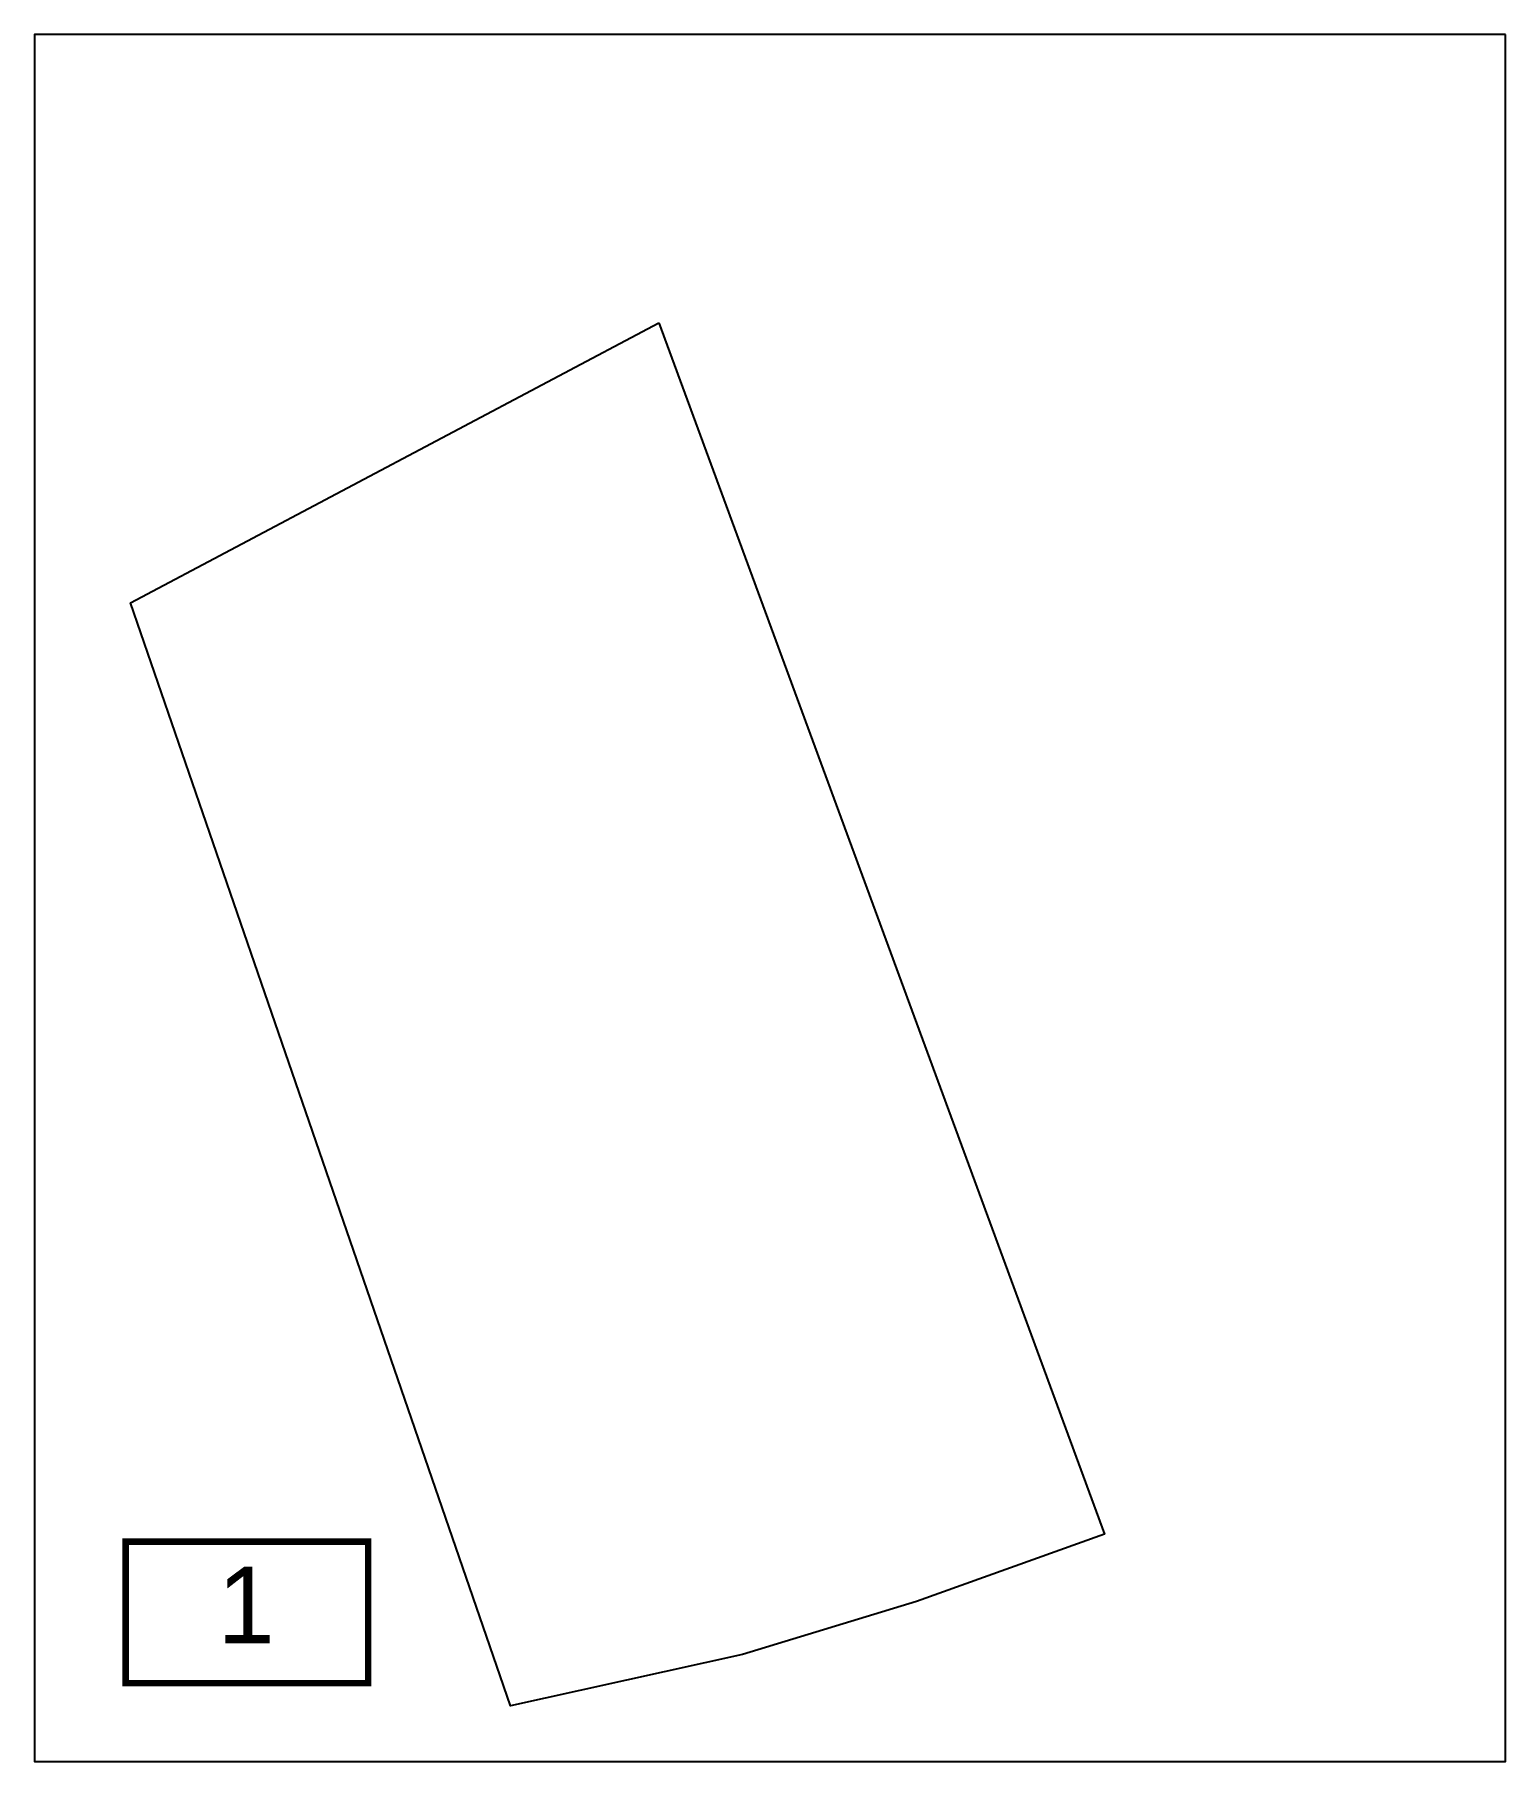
# Model space of a CAD drawing. Extents: x 185540.8 to 185598.3, y 654824.9 to 654892.4.
import ezdxf
from ezdxf.enums import TextEntityAlignment as Align

# ---------------------------------------------------------------- set-up
doc = ezdxf.new("R2010")
doc.units = 0
doc.header["$MEASUREMENT"] = 0
doc.layers.add('hadpasa', color=255, linetype='Continuous')
doc.layers.add('pgvul1', color=5, linetype='Continuous')
doc.styles.add('style1', font='hebtxt.shx')

# ---------------------------------------------------------------- blocks, each defined once
blk = doc.blocks.new('hadpasa')
at = {"layer": 'hadpasa', "const_width": 0.25}
blk.add_lwpolyline([(-4.821, -2.883), (-4.821, 2.644), (4.655, 2.644), (4.655, -2.883)], close=True, dxfattribs=at)
at = {"style": 'style1'}
blk.add_attdef('PAGE', text='', height=3, dxfattribs=at).set_placement((-0.115, -1.336), align=Align.CENTER)
at = {"style": 'style1', "flags": 1}
for tag, p in [('SIZE', (-1.63, -4.267)), ('SCALE', (-1.595, -5.196)), ('PAGES', (-1.565, -6.311))]:
    blk.add_attdef(tag, p, '', height=0.75, dxfattribs=at)

msp = doc.modelspace()

# ---------------------------------------------------------------- linework, layer by layer
at = {"layer": 'hadpasa'}
msp.add_lwpolyline([(185598.309, 654892.442), (185540.809, 654892.442), (185540.809, 654824.942), (185598.309, 654824.942)], close=True, dxfattribs=at)
at = {"layer": 'pgvul1'}
msp.add_lwpolyline([(185565.21, 654881.17), (185582.63, 654833.82), (185575.28, 654831.2), (185568.48, 654829.12), (185563.95, 654828.115), (185562.123, 654827.714), (185559.42, 654827.11), (185550.218, 654853.811), (185544.56, 654870.23)], close=True, dxfattribs=at)

# ---------------------------------------------------------------- block references
at = {"layer": 'hadpasa'}
msp.add_blockref('hadpasa', (185549.193, 654830.889), dxfattribs=at).add_auto_attribs({'PAGE': '1'})

doc.saveas('drawing.dxf')
